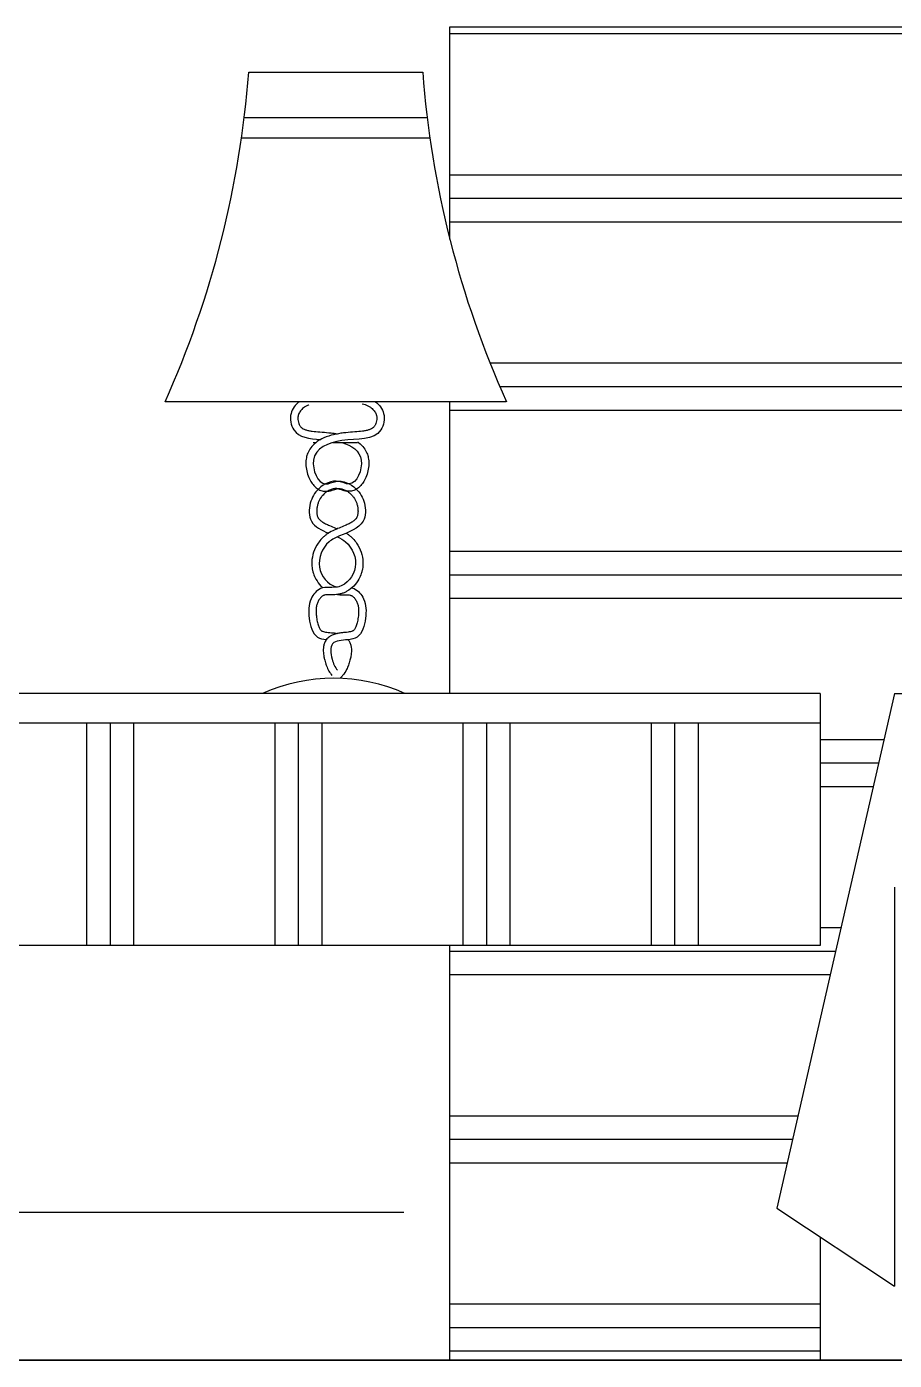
# Model space of a CAD drawing. Header units: inches. Extents: x 11.2 to 54.2, y 16.2 to 41.
# Drawn here: x 35.117 to 35.702, y 17.104 to 18.004 of the extents above; entities that cross this region are included whole.
import ezdxf

# ---------------------------------------------------------------- set-up
doc = ezdxf.new("R2010")
doc.units = ezdxf.units.IN
doc.header["$MEASUREMENT"] = 0
for name, color, linetype in [('02', 2, 'Continuous'), ('1', 1, 'Continuous'), ('4', 4, 'Continuous'), ('8', 8, 'Continuous')]:
    doc.layers.add(name, color=color, linetype=linetype)

msp = doc.modelspace()

# ---------------------------------------------------------------- hatches: boundary and pattern name
at = {"layer": '8'}
h = msp.add_hatch(dxfattribs=at)
h.set_pattern_fill('PLAST', color=256, scale=0.02, style=0)
h.set_pattern_definition([(0, (53.0959, 65.49708), (0, 0.127), []), (0, (53.0959, 65.51295), (0, 0.127), []), (0, (53.0959, 65.52883), (0, 0.127), [])])
h.paths.add_polyline_path([(37.20223, 17.55386), (37.28147, 17.20654), (37.25223, 17.1871), (37.25223, 17.10386), (37.50223, 17.10386), (37.50223, 17.38386), (37.25223, 17.38386), (37.25223, 17.55386), (37.50223, 17.55386), (37.50223, 17.75075), (37.48616, 17.75075, 0.015862), (37.50223, 17.7898), (37.50223, 18.00386), (35.40223, 18.00386), (35.40223, 17.86054, 0.043729), (35.44039, 17.75075), (35.40223, 17.75075), (35.40223, 17.55386), (35.65223, 17.55386), (35.65223, 17.38386), (35.40223, 17.38386), (35.40223, 17.10386), (35.65223, 17.10386), (35.65223, 17.1871), (35.62299, 17.20654), (35.70223, 17.55386, -0.051427)])
h = msp.add_hatch(dxfattribs=at)
h.set_pattern_fill('PLAST', color=256, scale=0.02, angle=90, style=0)
h.set_pattern_definition([(90, (53.0959, 65.49708), (-0.127, 8e-18), []), (90, (53.08002, 65.49708), (-0.127, 8e-18), []), (90, (53.06415, 65.49708), (-0.127, 8e-18), [])])
h.paths.add_polyline_path([(35.05223, 17.53386), (35.05223, 17.38386), (35.65223, 17.38386), (35.65223, 17.53386)])

# ---------------------------------------------------------------- linework, layer by layer
at = {"layer": '02'}
msp.add_line((33.99223, 17.10386), (39.05223, 17.10386), dxfattribs=at)
at = {"layer": '1'}
for p, q in [((35.40223, 18.00386), (37.50223, 18.00386)), ((35.40223, 17.86054), (35.40223, 18.00386)), ((35.26647, 17.97326), (35.38389, 17.97326)), ((35.26343, 17.94258), (35.38692, 17.94258)), ((35.26162, 17.92893), (35.38873, 17.92893)), ((35.4399, 17.75075), (35.20996, 17.75075)), ((35.40223, 17.55386), (35.40223, 17.75075)), ((35.30996, 17.72321), (35.31184, 17.72321)), ((35.32321, 17.72321), (35.3399, 17.72321)), ((35.65223, 17.55386), (35.05223, 17.55386)), ((35.70223, 17.55386), (35.62299, 17.20654)), ((35.65223, 17.55386), (35.65223, 17.38386)), ((35.70223, 17.55386), (37.20223, 17.55386)), ((35.65223, 17.53386), (35.05223, 17.53386)), ((35.70223, 17.42328), (35.70223, 17.15386)), ((35.65223, 17.38386), (35.05223, 17.38386)), ((35.40223, 17.10386), (35.40223, 17.38386)), ((34.76188, 17.20386), (35.37115, 17.20386)), ((35.62299, 17.20654), (35.70223, 17.15386)), ((35.65223, 17.1871), (35.65223, 17.10386))]:
    msp.add_line(p, q, dxfattribs=at)
for centre, radius, start, end in [((34.60257, 18.02342), 0.66579, 335.82302, 355.679), ((36.04778, 18.02342), 0.66579, 184.321, 204.17698), ((35.32388, 17.44745), 0.11675, 65.70729, 114.29271)]:
    msp.add_arc(centre, radius, start, end, dxfattribs=at)
for points, knots in [([(35.3006, 17.75075), (35.29793, 17.74876), (35.29334, 17.74282), (35.29654, 17.72674), (35.30733, 17.72587), (35.31503, 17.7253)], [120.742501, 120.742501, 120.742501, 120.742501, 130.241288, 141.563358, 161.821253, 161.821253, 161.821253, 161.821253]), ([(35.30698, 17.74859), (35.30686, 17.74854), (35.30674, 17.74849), (35.30631, 17.74832), (35.30601, 17.74818), (35.30512, 17.74774), (35.30455, 17.74741), (35.30317, 17.74646), (35.30242, 17.7458), (35.30117, 17.7444), (35.30068, 17.74366), (35.30019, 17.7426), (35.30007, 17.74229), (35.2999, 17.74174), (35.29984, 17.7415), (35.29975, 17.74099), (35.29971, 17.74073), (35.29964, 17.73991), (35.29964, 17.73932), (35.29975, 17.73815), (35.29985, 17.73755), (35.30015, 17.73642), (35.30034, 17.73589), (35.30069, 17.73514), (35.30083, 17.73488), (35.30112, 17.7344), (35.30128, 17.73418), (35.30162, 17.73377), (35.30179, 17.73359), (35.30232, 17.73311), (35.3027, 17.73284), (35.3036, 17.73232), (35.30413, 17.73208), (35.30535, 17.73165), (35.30605, 17.73145), (35.30758, 17.73112), (35.30842, 17.73097), (35.3109, 17.73064), (35.31267, 17.73049), (35.31646, 17.7302), (35.31848, 17.73006), (35.32164, 17.72975), (35.32274, 17.72962), (35.32465, 17.72934), (35.32546, 17.72921), (35.32628, 17.72906)], [109.595734, 109.595734, 109.595734, 109.595734, 110.114808, 110.114808, 111.39246, 111.39246, 113.947765, 113.947765, 117.924196, 117.924196, 121.900628, 121.900628, 123.560075, 123.560075, 124.805542, 124.805542, 126.05101, 126.05101, 128.541946, 128.541946, 131.032881, 131.032881, 133.545527, 133.545527, 135.024012, 135.024012, 136.681272, 136.681272, 138.338532, 138.338532, 141.222081, 141.222081, 144.10563, 144.10563, 146.989179, 146.989179, 149.872728, 149.872728, 154.962376, 154.962376, 160.052023, 160.052023, 162.656156, 162.656156, 164.564552, 164.564552, 164.564552, 164.564552]), ([(35.34299, 17.74931), (35.34302, 17.7493), (35.34305, 17.74929), (35.34377, 17.74915), (35.34441, 17.74898), (35.34534, 17.74868), (35.34564, 17.74857), (35.34624, 17.74832), (35.34654, 17.74818), (35.34743, 17.74774), (35.34801, 17.74741), (35.34938, 17.74646), (35.35014, 17.7458), (35.35138, 17.7444), (35.35187, 17.74366), (35.35236, 17.7426), (35.35248, 17.74229), (35.35265, 17.74174), (35.35271, 17.7415), (35.35281, 17.74099), (35.35284, 17.74073), (35.35292, 17.73991), (35.35292, 17.73932), (35.35281, 17.73815), (35.3527, 17.73755), (35.3524, 17.73642), (35.35221, 17.73589), (35.35186, 17.73514), (35.35173, 17.73488), (35.35143, 17.7344), (35.35127, 17.73418), (35.35094, 17.73377), (35.35076, 17.73359), (35.35024, 17.73311), (35.34986, 17.73284), (35.34895, 17.73232), (35.34842, 17.73208), (35.3472, 17.73165), (35.34651, 17.73145), (35.34498, 17.73112), (35.34414, 17.73097), (35.34165, 17.73064), (35.33988, 17.73049), (35.33609, 17.7302), (35.33407, 17.73006), (35.33091, 17.72975), (35.32982, 17.72962), (35.3265, 17.72914), (35.32427, 17.7287), (35.31989, 17.72748), (35.31774, 17.72669), (35.31431, 17.72494), (35.31296, 17.7241), (35.31046, 17.72211), (35.3093, 17.72096), (35.30751, 17.71853), (35.30682, 17.71733), (35.30589, 17.71505), (35.30558, 17.71401), (35.30524, 17.71225), (35.30515, 17.71156), (35.30504, 17.71017), (35.30503, 17.70948), (35.30508, 17.70722), (35.30528, 17.70565), (35.30596, 17.70258), (35.30643, 17.70108), (35.30756, 17.69843), (35.30818, 17.69726), (35.30952, 17.69526), (35.3102, 17.69441), (35.31165, 17.69298), (35.31237, 17.69239), (35.31402, 17.69137), (35.31494, 17.69094), (35.31638, 17.69053), (35.31684, 17.69044), (35.31759, 17.69034), (35.31787, 17.69031), (35.31843, 17.69029), (35.31871, 17.69029), (35.3195, 17.69032), (35.32, 17.69037), (35.32133, 17.69059), (35.32208, 17.6908), (35.32343, 17.69121), (35.32403, 17.69142), (35.32509, 17.69176), (35.32555, 17.6919), (35.32603, 17.69202), (35.32614, 17.69204), (35.32642, 17.6921), (35.32661, 17.69213), (35.327, 17.69217), (35.3272, 17.69218), (35.3278, 17.69218), (35.32821, 17.69215), (35.32938, 17.69196), (35.33016, 17.69173), (35.33174, 17.69105), (35.33254, 17.69061), (35.33407, 17.68956), (35.33481, 17.68895), (35.33613, 17.68766), (35.33672, 17.68699), (35.33803, 17.68518), (35.33866, 17.68401), (35.3394, 17.68205), (35.33961, 17.68135), (35.33995, 17.67988), (35.34008, 17.67913), (35.34024, 17.6774), (35.34024, 17.67644), (35.34007, 17.67469), (35.33989, 17.67391), (35.33957, 17.67303), (35.33947, 17.67282), (35.3393, 17.67248), (35.33923, 17.67235), (35.33906, 17.67209), (35.33897, 17.67196), (35.33868, 17.67158), (35.33845, 17.67132), (35.33775, 17.67062), (35.33719, 17.67019), (35.33588, 17.66932), (35.33511, 17.66888), (35.33343, 17.66804), (35.3325, 17.66763), (35.33023, 17.66667), (35.32885, 17.66612), (35.32601, 17.66497), (35.32457, 17.66436), (35.32168, 17.66292), (35.32023, 17.66209), (35.3183, 17.66067), (35.31779, 17.66026), (35.31679, 17.65939), (35.3163, 17.65893), (35.31492, 17.65748), (35.31408, 17.65644), (35.31205, 17.65349), (35.31103, 17.65145), (35.30955, 17.64712), (35.30909, 17.64483), (35.30897, 17.64132), (35.30902, 17.64015), (35.30926, 17.63828), (35.30939, 17.63758), (35.30971, 17.63621), (35.3099, 17.63554), (35.31056, 17.63355), (35.31113, 17.63227), (35.31274, 17.62937), (35.31389, 17.6278), (35.31565, 17.62596), (35.31609, 17.62554), (35.31655, 17.62513)], [106.203848, 106.203848, 106.203848, 106.203848, 106.309256, 106.309256, 108.837155, 108.837155, 110.114808, 110.114808, 111.39246, 111.39246, 113.947764, 113.947764, 117.924196, 117.924196, 121.900628, 121.900628, 123.560073, 123.560073, 124.805541, 124.805541, 126.051008, 126.051008, 128.541944, 128.541944, 131.032879, 131.032879, 133.545529, 133.545529, 135.024013, 135.024013, 136.681273, 136.681273, 138.338533, 138.338533, 141.222082, 141.222082, 144.105631, 144.105631, 146.989181, 146.989181, 149.87273, 149.87273, 154.962378, 154.962378, 160.052026, 160.052026, 162.656157, 162.656157, 167.864421, 167.864421, 173.072684, 173.072684, 176.663539, 176.663539, 180.254394, 180.254394, 183.17065, 183.17065, 185.370032, 185.370032, 186.75678, 186.75678, 188.143528, 188.143528, 191.28169, 191.28169, 194.419851, 194.419851, 197.058611, 197.058611, 199.221261, 199.221261, 200.991937, 200.991937, 202.762613, 202.762613, 203.540829, 203.540829, 204.003289, 204.003289, 204.46575, 204.46575, 205.390671, 205.390671, 207.119714, 207.119714, 208.848757, 208.848757, 210.5778, 210.5778, 211.090501, 211.090501, 212.115902, 212.115902, 213.141304, 213.141304, 215.192108, 215.192108, 218.693253, 218.693253, 222.194399, 222.194399, 225.695545, 225.695545, 229.19669, 229.19669, 234.560184, 234.560184, 237.335007, 237.335007, 240.109831, 240.109831, 243.733724, 243.733724, 247.357617, 247.357617, 248.719926, 248.719926, 249.671664, 249.671664, 250.623402, 250.623402, 252.526878, 252.526878, 255.664742, 255.664742, 258.802606, 258.802606, 261.94047, 261.94047, 266.130687, 266.130687, 270.320903, 270.320903, 274.511119, 274.511119, 276.064104, 276.064104, 277.617089, 277.617089, 280.723059, 280.723059, 285.922804, 285.922804, 291.122548, 291.122548, 293.669866, 293.669866, 295.183731, 295.183731, 296.697597, 296.697597, 299.725328, 299.725328, 303.929283, 303.929283, 305.254655, 305.254655, 305.254655, 305.254655]), ([(35.35195, 17.75075), (35.35462, 17.74876), (35.35921, 17.74282), (35.35547, 17.72395), (35.33065, 17.72732), (35.30447, 17.71689), (35.31446, 17.69188), (35.32769, 17.69916), (35.33919, 17.69351), (35.34561, 17.68252), (35.34549, 17.66629), (35.33066, 17.66192), (35.31739, 17.65524), (35.31041, 17.63911), (35.31998, 17.627), (35.32595, 17.6258), (35.32628, 17.62574)], [114.621033, 114.621033, 114.621033, 114.621033, 124.12004, 135.44211, 162.810921, 185.967208, 203.984139, 211.098678, 225.556746, 236.765717, 249.050556, 267.657282, 275.909022, 294.238731, 311.372704, 312.363402, 312.363402, 312.363402, 312.363402]), ([(35.32934, 17.72321), (35.33597, 17.72132), (35.347, 17.71418), (35.33809, 17.69188), (35.32486, 17.69916), (35.31336, 17.69351), (35.30694, 17.68252), (35.30705, 17.668), (35.31564, 17.66401), (35.32034, 17.66209)], [174.175905, 174.175905, 174.175905, 174.175905, 192.088456, 210.105387, 217.219926, 231.677994, 242.886965, 255.171804, 269.338797, 269.338797, 269.338797, 269.338797]), ([(35.33995, 17.72378), (35.34025, 17.72357), (35.34055, 17.72334), (35.3421, 17.72211), (35.34325, 17.72096), (35.34504, 17.71853), (35.34573, 17.71733), (35.34666, 17.71505), (35.34697, 17.71401), (35.34731, 17.71225), (35.3474, 17.71156), (35.34751, 17.71017), (35.34753, 17.70948), (35.34747, 17.70722), (35.34727, 17.70565), (35.3466, 17.70258), (35.34612, 17.70108), (35.34499, 17.69843), (35.34438, 17.69726), (35.34304, 17.69526), (35.34235, 17.69441), (35.34091, 17.69298), (35.34018, 17.69239), (35.33854, 17.69137), (35.33762, 17.69094), (35.33617, 17.69053), (35.33571, 17.69044), (35.33497, 17.69034), (35.33469, 17.69031), (35.33412, 17.69029), (35.33385, 17.69029), (35.33305, 17.69032), (35.33255, 17.69037), (35.33122, 17.69059), (35.33047, 17.6908), (35.32912, 17.69121), (35.32852, 17.69142), (35.32747, 17.69176), (35.32701, 17.6919), (35.32652, 17.69202), (35.32642, 17.69204), (35.32613, 17.6921), (35.32594, 17.69213), (35.32555, 17.69217), (35.32536, 17.69218), (35.32475, 17.69218), (35.32434, 17.69215), (35.32318, 17.69196), (35.3224, 17.69173), (35.32082, 17.69105), (35.32002, 17.69061), (35.31848, 17.68956), (35.31775, 17.68895), (35.31642, 17.68766), (35.31583, 17.68699), (35.31452, 17.68518), (35.31389, 17.68401), (35.31315, 17.68205), (35.31294, 17.68135), (35.3126, 17.67988), (35.31248, 17.67913), (35.31231, 17.6774), (35.31231, 17.67644), (35.31248, 17.67469), (35.31266, 17.67391), (35.31299, 17.67303), (35.31308, 17.67282), (35.31326, 17.67248), (35.31333, 17.67235), (35.31349, 17.67209), (35.31358, 17.67196), (35.31387, 17.67157), (35.3141, 17.67132), (35.31481, 17.67062), (35.31536, 17.67019), (35.31668, 17.66932), (35.31744, 17.66888), (35.31913, 17.66804), (35.32005, 17.66763), (35.32232, 17.66667), (35.32371, 17.66612), (35.32551, 17.66539), (35.32589, 17.66523), (35.32628, 17.66507)], [175.822221, 175.822221, 175.822221, 175.822221, 176.66354, 176.66354, 180.254395, 180.254395, 183.17065, 183.17065, 185.37003, 185.37003, 186.756777, 186.756777, 188.143524, 188.143524, 191.281685, 191.281685, 194.419846, 194.419846, 197.058607, 197.058607, 199.221257, 199.221257, 200.991934, 200.991934, 202.762611, 202.762611, 203.540826, 203.540826, 204.003283, 204.003283, 204.46574, 204.46574, 205.390653, 205.390653, 207.119692, 207.119692, 208.84873, 208.84873, 210.577769, 210.577769, 211.090488, 211.090488, 212.115926, 212.115926, 213.141364, 213.141364, 215.192241, 215.192241, 218.693412, 218.693412, 222.194582, 222.194582, 225.695753, 225.695753, 229.196924, 229.196924, 234.560419, 234.560419, 237.335343, 237.335343, 240.110267, 240.110267, 243.734087, 243.734087, 247.357908, 247.357908, 248.720479, 248.720479, 249.672178, 249.672178, 250.623878, 250.623878, 252.527277, 252.527277, 255.665235, 255.665235, 258.803192, 258.803192, 261.94115, 261.94115, 266.13093, 266.13093, 267.262592, 267.262592, 267.262592, 267.262592]), ([(35.32628, 17.6596), (35.32831, 17.65866), (35.33542, 17.65463), (35.34214, 17.63911), (35.32959, 17.62321), (35.31513, 17.62713), (35.30675, 17.61673), (35.30659, 17.60479), (35.30996, 17.59184), (35.31664, 17.59049), (35.31891, 17.59022)], [275.432758, 275.432758, 275.432758, 275.432758, 282.03027, 300.359979, 317.493952, 329.894392, 339.235888, 352.440217, 366.330787, 372.56457, 372.56457, 372.56457, 372.56457]), ([(35.33221, 17.66209), (35.33272, 17.66177), (35.33323, 17.66142), (35.33425, 17.66067), (35.33477, 17.66026), (35.33577, 17.65939), (35.33625, 17.65893), (35.33763, 17.65749), (35.33847, 17.65645), (35.3405, 17.65349), (35.34153, 17.65145), (35.34301, 17.64713), (35.34346, 17.64483), (35.34358, 17.64132), (35.34353, 17.64015), (35.34329, 17.63828), (35.34317, 17.63759), (35.34285, 17.63621), (35.34266, 17.63554), (35.34199, 17.63355), (35.34142, 17.63227), (35.33981, 17.62937), (35.33867, 17.6278), (35.336, 17.62501), (35.33447, 17.62378), (35.33213, 17.62246), (35.33149, 17.62215), (35.33013, 17.62158), (35.3294, 17.62134), (35.3283, 17.62105), (35.32795, 17.62097), (35.32726, 17.62083), (35.32692, 17.62078), (35.32592, 17.62064), (35.32527, 17.62059), (35.32359, 17.62049), (35.3226, 17.6205), (35.3208, 17.6205), (35.31999, 17.62049), (35.31861, 17.62042), (35.31804, 17.62035), (35.31739, 17.6202), (35.31722, 17.62015), (35.31695, 17.62005), (35.31686, 17.62001), (35.31665, 17.61991), (35.31654, 17.61985), (35.3162, 17.61965), (35.31595, 17.61947), (35.31521, 17.61883), (35.31469, 17.61826), (35.31376, 17.61693), (35.31334, 17.61618), (35.3127, 17.6147), (35.31246, 17.61394), (35.31211, 17.61237), (35.312, 17.61154), (35.3119, 17.60978), (35.31191, 17.60884), (35.312, 17.60731), (35.31205, 17.60676), (35.31218, 17.60557), (35.31227, 17.60493), (35.31247, 17.60366), (35.31258, 17.60303), (35.31292, 17.6014), (35.31318, 17.60045), (35.31377, 17.59877), (35.3141, 17.59805), (35.31466, 17.59714), (35.31489, 17.59685), (35.31522, 17.59649), (35.31534, 17.59638), (35.31553, 17.59624), (35.3156, 17.59619), (35.31574, 17.5961), (35.31582, 17.59606), (35.31614, 17.5959), (35.31645, 17.59578), (35.31725, 17.59555), (35.31773, 17.59545), (35.31884, 17.59527), (35.31946, 17.59519), (35.32082, 17.59505), (35.32156, 17.59498), (35.32312, 17.59483), (35.32394, 17.59474), (35.32527, 17.59455), (35.32577, 17.59447), (35.32628, 17.59436)], [273.018356, 273.018356, 273.018356, 273.018356, 274.510489, 274.510489, 276.063181, 276.063181, 277.615873, 277.615873, 280.721257, 280.721257, 285.921053, 285.921053, 291.120849, 291.120849, 293.667498, 293.667498, 295.181592, 295.181592, 296.695687, 296.695687, 299.723875, 299.723875, 303.927971, 303.927971, 308.132068, 308.132068, 309.640977, 309.640977, 311.237915, 311.237915, 311.987526, 311.987526, 312.737138, 312.737138, 314.236361, 314.236361, 316.851827, 316.851827, 319.467293, 319.467293, 322.082759, 322.082759, 323.287723, 323.287723, 324.154038, 324.154038, 325.020352, 325.020352, 326.752981, 326.752981, 330.113971, 330.113971, 333.474961, 333.474961, 336.835951, 336.835951, 340.19694, 340.19694, 343.55793, 343.55793, 345.364232, 345.364232, 347.337463, 347.337463, 349.310694, 349.310694, 352.608363, 352.608363, 355.906032, 355.906032, 358.103707, 358.103707, 359.463684, 359.463684, 360.29394, 360.29394, 361.124196, 361.124196, 363.114013, 363.114013, 365.103831, 365.103831, 367.093648, 367.093648, 369.083465, 369.083465, 371.073282, 371.073282, 372.234378, 372.234378, 372.234378, 372.234378]), ([(35.33601, 17.62513), (35.33656, 17.62501), (35.33998, 17.62397), (35.34581, 17.61673), (35.34597, 17.60479), (35.34256, 17.59171), (35.33214, 17.58979), (35.32069, 17.58964), (35.32204, 17.57756), (35.32468, 17.57162), (35.32628, 17.56951)], [322.011843, 322.011843, 322.011843, 322.011843, 323.773144, 333.11464, 346.318969, 360.209539, 366.781568, 377.338024, 387.713462, 395.592473, 395.592473, 395.592473, 395.592473]), ([(35.32628, 17.62069), (35.32684, 17.62063), (35.32738, 17.62058), (35.32898, 17.62049), (35.32997, 17.6205), (35.33176, 17.6205), (35.33257, 17.62049), (35.33395, 17.62042), (35.33452, 17.62035), (35.33517, 17.6202), (35.33534, 17.62015), (35.3356, 17.62005), (35.3357, 17.62001), (35.3359, 17.61992), (35.336, 17.61986), (35.33633, 17.61966), (35.33657, 17.61949), (35.33731, 17.61887), (35.33782, 17.61831), (35.33876, 17.617), (35.33917, 17.61625), (35.33983, 17.61477), (35.34007, 17.61403), (35.34043, 17.61247), (35.34054, 17.61165), (35.34066, 17.6099), (35.34065, 17.60898), (35.34056, 17.60743), (35.34051, 17.60685), (35.34038, 17.60561), (35.34029, 17.60494), (35.34009, 17.60363), (35.33997, 17.60299), (35.33962, 17.60135), (35.33937, 17.6004), (35.33877, 17.59873), (35.33844, 17.59802), (35.33788, 17.59712), (35.33766, 17.59684), (35.33733, 17.59649), (35.33722, 17.59639), (35.33704, 17.59625), (35.33697, 17.5962), (35.33683, 17.59611), (35.33676, 17.59607), (35.33644, 17.59591), (35.33614, 17.59579), (35.33537, 17.59557), (35.3349, 17.59546), (35.33382, 17.59528), (35.33321, 17.5952), (35.33187, 17.59506), (35.33114, 17.595), (35.32961, 17.59485), (35.3288, 17.59477), (35.32714, 17.59453), (35.32628, 17.59439), (35.32452, 17.59395), (35.32361, 17.59366), (35.32208, 17.59294), (35.32147, 17.5926), (35.32049, 17.59188), (35.32012, 17.59157), (35.31943, 17.59088), (35.31911, 17.59051), (35.31856, 17.58974), (35.31832, 17.58935), (35.31772, 17.58822), (35.31745, 17.58747), (35.31706, 17.58601), (35.31694, 17.58529), (35.3168, 17.58388), (35.31679, 17.58319), (35.31684, 17.58116), (35.317, 17.57985), (35.31738, 17.57785), (35.31755, 17.57713), (35.3179, 17.57577), (35.31808, 17.57513), (35.31848, 17.57386), (35.3187, 17.57324), (35.31942, 17.57138), (35.31998, 17.57018), (35.32121, 17.568), (35.32187, 17.56701), (35.32262, 17.56608)], [312.96731, 312.96731, 312.96731, 312.96731, 314.244048, 314.244048, 316.859404, 316.859404, 319.47476, 319.47476, 322.090115, 322.090115, 323.299435, 323.299435, 324.142567, 324.142567, 324.9857, 324.9857, 326.671964, 326.671964, 330.016991, 330.016991, 333.362018, 333.362018, 336.707046, 336.707046, 340.052073, 340.052073, 343.3971, 343.3971, 345.302768, 345.302768, 347.338494, 347.338494, 349.37422, 349.37422, 352.659805, 352.659805, 355.945391, 355.945391, 358.137644, 358.137644, 359.430974, 359.430974, 360.240761, 360.240761, 361.050549, 361.050549, 363.024365, 363.024365, 364.998182, 364.998182, 366.971998, 366.971998, 368.945815, 368.945815, 370.919631, 370.919631, 372.893448, 372.893448, 374.867264, 374.867264, 376.139596, 376.139596, 376.954778, 376.954778, 377.716982, 377.716982, 378.479186, 378.479186, 379.895926, 379.895926, 381.312665, 381.312665, 382.729404, 382.729404, 385.528548, 385.528548, 387.162428, 387.162428, 388.690273, 388.690273, 390.218117, 390.218117, 393.273806, 393.273806, 395.989199, 395.989199, 395.989199, 395.989199]), ([(35.33364, 17.59022), (35.33365, 17.59021), (35.33366, 17.5902), (35.3339, 17.58989), (35.3341, 17.58957), (35.33469, 17.58854), (35.33498, 17.58781), (35.33541, 17.58638), (35.33555, 17.58568), (35.33572, 17.58429), (35.33576, 17.58361), (35.33576, 17.58163), (35.33562, 17.58036), (35.33524, 17.57814), (35.33503, 17.57718), (35.33464, 17.57572), (35.33449, 17.57519), (35.33416, 17.57412), (35.33398, 17.5736), (35.3334, 17.57204), (35.33297, 17.57103), (35.33175, 17.56861), (35.33089, 17.56725), (35.32934, 17.56533), (35.32877, 17.56471), (35.32815, 17.56412)], [377.650713, 377.650713, 377.650713, 377.650713, 377.671372, 377.671372, 378.287433, 378.287433, 379.6663, 379.6663, 381.045166, 381.045166, 382.424032, 382.424032, 385.138632, 385.138632, 387.289308, 387.289308, 388.563891, 388.563891, 389.838473, 389.838473, 392.387639, 392.387639, 396.076631, 396.076631, 397.979992, 397.979992, 397.979992, 397.979992])]:
    msp.add_open_spline(points, degree=3, knots=knots, dxfattribs=at)
at = {"layer": '4'}
msp.add_line((53.81843, 17.10386), (33.49223, 17.10386), dxfattribs=at)

doc.saveas('drawing.dxf')
